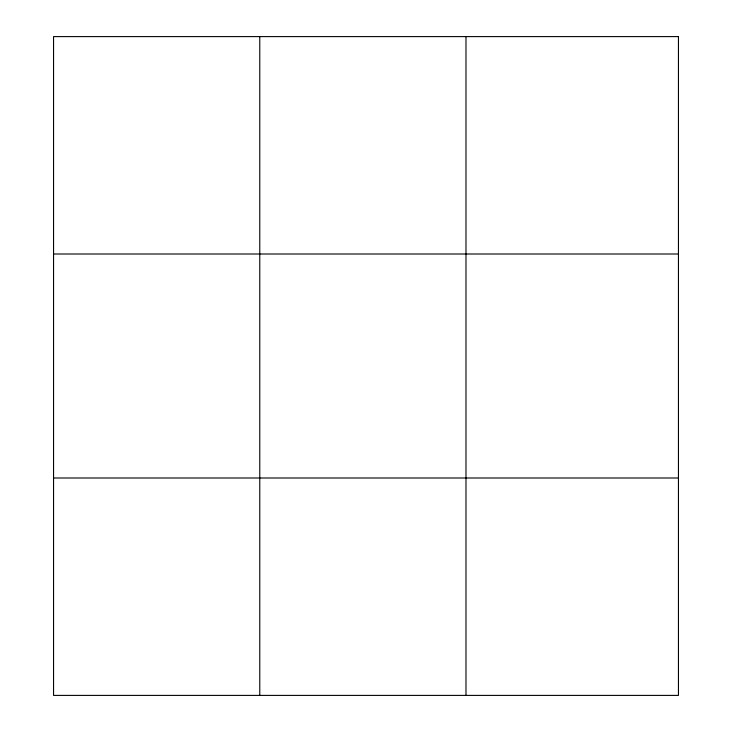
<?xml version="1.0" encoding="UTF-8"?>
<svg xmlns="http://www.w3.org/2000/svg" width="732" height="732" viewBox="0 0 732 732"><rect width="100%" height="100%" fill="white"/><g stroke="black" fill="none" stroke-linecap="round" stroke-linejoin="round"><path stroke-width="1.1" d="M259.769 695.4L259.769 36.6M465.982 695.4L465.982 36.6M53.546 254.004L678.454 254.004M53.546 477.996L678.454 477.996M678.454 36.6L678.454 695.4L53.546 695.4L53.546 36.6L678.454 36.6"/></g></svg>
